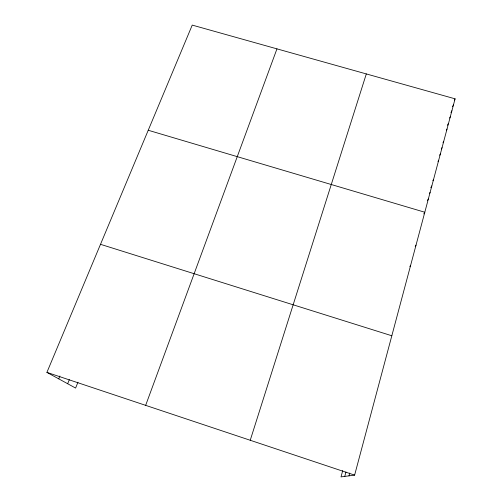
<?xml version="1.0" encoding="UTF-8"?>
<svg xmlns="http://www.w3.org/2000/svg" width="502" height="502" viewBox="0 0 502 502"><rect width="100%" height="100%" fill="white"/><g stroke="black" fill="none" stroke-linecap="round" stroke-linejoin="round"><path stroke-width="0.75" d="M342.74 470.543L341.009 476.9L354.619 475.118L455.088 98.825L192.235 25.1L46.912 372.39L75.601 388.071L77.973 382.173M348.99 475.852L349.75 473.041M344.761 476.411L345.96 471.98M250.234 440.267L366.309 73.926M145.655 405.352L276.96 48.863M67.663 383.735L69.332 379.637M58.734 378.847L59.907 375.998M454.461 100.067L455.088 98.825M452.553 106.637L453.494 104.799M450.953 112.617L451.888 110.804M449.654 118.045L450.275 116.853M447.42 125.287L448.342 123.523M446.403 130.219L447.012 129.058M442.99 142.763L443.718 141.413M441.327 148.981L442.049 147.651M439.658 155.237L440.373 153.926M437.976 161.531L438.692 160.238M432.868 180.657L433.565 179.427M430.791 187.717L431.833 185.909M429.405 193.609L430.095 192.429M427.315 200.731L428.344 198.993M423.795 213.915L424.805 212.246L148.228 130.256M415.21 246.375L416.026 245.127M409.827 266.524L410.617 265.37M100.507 244.317L391.824 335.769M46.912 372.39L354.619 475.118"/></g></svg>
